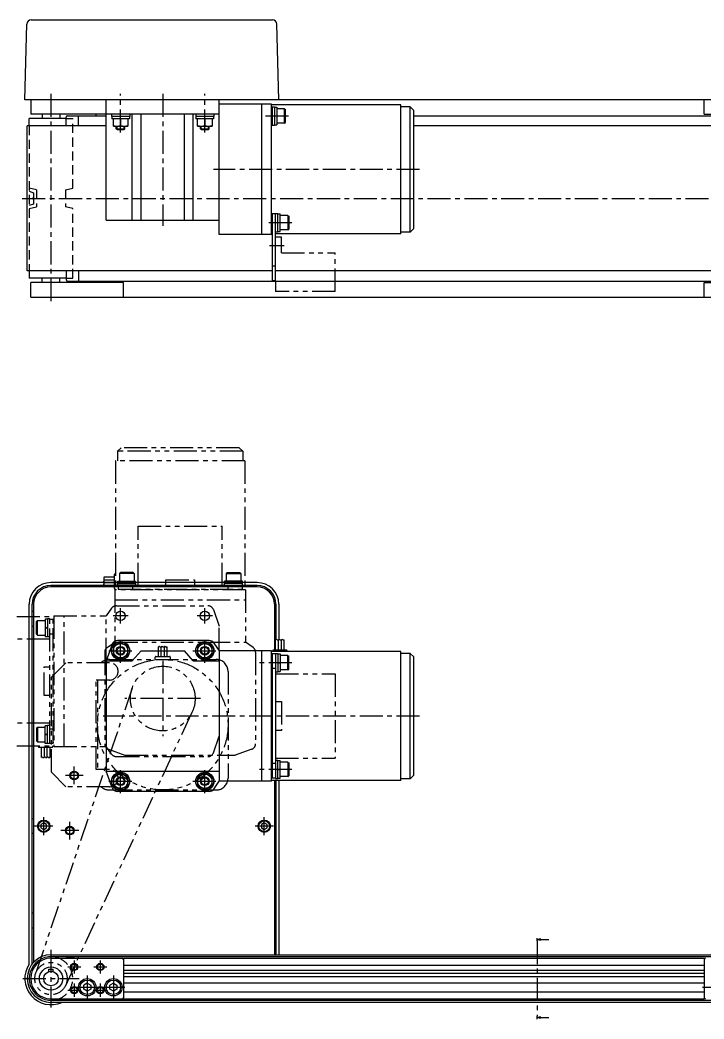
# Model space of a CAD drawing. Extents: x -2 to 1146, y -10 to 679.
# Drawn here: x 382 to 854, y -10 to 679 of the extents above; entities that cross this region are included whole.
import ezdxf

# ---------------------------------------------------------------- set-up
doc = ezdxf.new("R2010")
doc.units = 0
doc.header["$LTSCALE"] = 0.5
for name, pattern in [('CENTER', [50.8, 31.75, -6.35, 6.35, -6.35]), ('DASHED', [19.05, 12.7, -6.35]), ('PHANTOM', [63.5, 31.75, -6.35, 6.35, -6.35, 6.35, -6.35])]:
    doc.linetypes.add(name, pattern=pattern)
doc.layers.get('0').update_dxf_attribs({"linetype": 'CONTINUOUS'})
for name, color, linetype in [('MSM_CENTER', 1, 'CENTER'), ('MSM_CONTINUOUS', 7, 'CONTINUOUS'), ('MSM_DASHED', 4, 'DASHED'), ('MSM_IMAGINARY', 6, 'PHANTOM'), ('MSM_NARROW', 5, 'CONTINUOUS')]:
    doc.layers.add(name, color=color, linetype=linetype)

# ---------------------------------------------------------------- blocks, each defined once
blk = doc.blocks.new('_OPEN30')
at = {"color": 0, "linetype": 'BYBLOCK'}
for p, q in [((-1, 0.27), (0, 0)), ((0, 0), (-1, -0.27)), ((0, 0), (-1, 0))]:
    blk.add_line(p, q, dxfattribs=at)
blk = doc.blocks.new('*U79')
at = {"layer": 'MSM_CONTINUOUS'}
blk.add_lwpolyline([(741.06, 44.9), (746.56, 44.9)], dxfattribs=at)
at = {"layer": 'MSM_CONTINUOUS', "xscale": 2.5, "yscale": 2.5, "zscale": 2.5, "rotation": 180}
blk.add_blockref('_OPEN30', (738.56, 44.9), dxfattribs=at)
blk = doc.blocks.new('*U80')
at = {"layer": 'MSM_CONTINUOUS'}
blk.add_lwpolyline([(741.06, -8.9), (746.56, -8.9)], dxfattribs=at)
at = {"layer": 'MSM_CONTINUOUS', "xscale": 2.5, "yscale": 2.5, "zscale": 2.5, "rotation": 180}
blk.add_blockref('_OPEN30', (738.56, -8.9), dxfattribs=at)

msp = doc.modelspace()

# ---------------------------------------------------------------- linework, layer by layer
at = {"layer": 'MSM_CENTER'}
for p, q in [((403.52, 627.86), (403.52, 483.86)), ((451.52, 601.36), (451.52, 627.86)), ((480.52, 627.86), (480.52, 536.86)), ((509.52, 601.36), (509.52, 627.86)), ((567.12, 612.63), (551.22, 612.63)), ((657.52, 575.86), (515.52, 575.86)), ((383.62, 555.86), (923.42, 555.86)), ((569.42, 539.09), (553.52, 539.09)), ((564.32, 523.06), (554.02, 523.06)), ((451.52, 262.75), (451.52, 273.25)), ((509.52, 262.75), (509.52, 273.25)), ((456.77, 268), (446.27, 268)), ((514.77, 268), (504.27, 268)), ((451.52, 235.75), (451.52, 252.25)), ((509.52, 235.75), (509.52, 252.25)), ((443.27, 244), (459.77, 244)), ((501.27, 244), (517.77, 244)), ((480.52, 237), (480.52, 185)), ((569.42, 235.77), (546.52, 235.77)), ((506.52, 211), (454.52, 211)), ((657.52, 199), (439.52, 199)), ((419.52, 151.9), (419.52, 164.1)), ((451.52, 145.75), (451.52, 162.25)), ((509.52, 145.75), (509.52, 162.25)), ((569.42, 162.23), (546.52, 162.23)), ((425.62, 158), (413.42, 158)), ((443.27, 154), (459.77, 154)), ((501.27, 154), (517.77, 154)), ((398.52, 116.75), (398.52, 129.25)), ((416.52, 113.9), (416.52, 126.1)), ((550.52, 116.75), (550.52, 129.25)), ((404.77, 123), (392.27, 123)), ((422.62, 120), (410.42, 120)), ((556.77, 123), (544.27, 123)), ((738.56, 43.9), (738.56, -7.9)), ((403.52, 37.9), (403.52, -1.9)), ((419.52, 30.5), (419.52, 21.5)), ((437.52, 30.5), (437.52, 21.5)), ((415.02, 26), (424.02, 26)), ((433.02, 26), (442.02, 26)), ((384.07, 18), (422.97, 18)), ((419.52, 14.5), (419.52, 5.5)), ((428.52, 20), (428.52, 4)), ((437.52, 14.5), (437.52, 5.5)), ((446.52, 20), (446.52, 4)), ((415.02, 10), (424.02, 10)), ((420.52, 12), (436.52, 12)), ((433.02, 10), (442.02, 10)), ((438.52, 12), (454.52, 12)), ((852.52, 12), (868.52, 12))]:
    msp.add_line(p, q, dxfattribs=at)
at = {"layer": 'MSM_CONTINUOUS'}
for p, q in [((385.52, 623.86), (386.89, 675.94)), ((389.89, 678.86), (556.16, 678.86)), ((560.52, 623.86), (559.16, 675.94)), ((919.52, 623.86), (385.52, 623.86)), ((389.52, 623.86), (389.52, 613.86)), ((441.52, 540.86), (441.52, 623.86)), ((519.52, 530.86), (519.52, 623.86)), ((555.52, 620.86), (519.52, 620.86)), ((548.52, 620.86), (548.52, 530.86)), ((555.52, 530.86), (555.52, 620.86)), ((644.52, 620.36), (555.52, 620.36)), ((644.52, 531.36), (644.52, 620.36)), ((853.52, 613.86), (853.52, 623.86)), ((519.52, 613.86), (389.52, 613.86)), ((397.52, 613.86), (397.52, 610.86)), ((409.52, 613.86), (409.52, 610.86)), ((434.52, 613.86), (434.52, 612.86)), ((445.27, 613.86), (445.27, 612.26)), ((457.77, 613.86), (457.77, 612.26)), ((459.52, 540.86), (459.52, 613.86)), ((465.62, 540.86), (465.62, 613.86)), ((495.42, 540.86), (495.42, 613.86)), ((501.52, 540.86), (501.52, 613.86)), ((503.27, 613.86), (503.27, 612.26)), ((515.77, 613.86), (515.77, 612.26)), ((556.02, 618.13), (555.52, 618.13)), ((556.02, 618.88), (557.62, 618.88)), ((556.02, 618.88), (556.02, 606.38)), ((557.62, 618.88), (557.62, 606.38)), ((557.62, 618.73), (559.12, 618.73)), ((559.12, 618.73), (559.12, 606.53)), ((564.52, 617.63), (559.12, 617.63)), ((564.52, 607.63), (564.52, 617.63)), ((564.52, 617.63), (565.12, 617.03)), ((565.12, 608.23), (565.12, 617.03)), ((651.02, 619.06), (644.52, 619.06)), ((651.02, 532.66), (651.02, 619.06)), ((651.02, 619.06), (653.52, 616.56)), ((653.52, 535.16), (653.52, 616.56)), ((853.52, 613.86), (919.52, 613.86)), ((413.97, 610.86), (388.52, 610.86)), ((388.52, 605.86), (388.52, 610.86)), ((413.97, 605.86), (413.97, 611.86)), ((414.97, 612.86), (441.52, 612.86)), ((422.48, 605.86), (422.48, 612.86)), ((457.77, 612.26), (445.27, 612.26)), ((445.42, 612.26), (445.42, 610.76)), ((457.62, 610.76), (445.42, 610.76)), ((446.52, 605.76), (446.52, 610.76)), ((451.52, 610.76), (451.52, 606.21)), ((456.52, 610.76), (456.52, 605.76)), ((457.62, 612.26), (457.62, 610.76)), ((515.77, 612.26), (503.27, 612.26)), ((503.42, 612.26), (503.42, 610.76)), ((515.62, 610.76), (503.42, 610.76)), ((504.52, 605.76), (504.52, 610.76)), ((509.52, 610.76), (509.52, 606.21)), ((514.52, 610.76), (514.52, 605.76)), ((515.62, 612.26), (515.62, 610.76)), ((556.02, 607.13), (555.52, 607.13)), ((556.02, 606.38), (557.62, 606.38)), ((557.62, 606.53), (559.12, 606.53)), ((564.52, 607.63), (559.12, 607.63)), ((564.52, 607.63), (565.12, 608.23)), ((653.52, 612.86), (892.08, 612.86)), ((441.52, 605.86), (387.12, 605.86)), ((387.12, 505.86), (387.12, 605.86)), ((446.52, 605.76), (456.52, 605.76)), ((448.52, 603.9), (448.52, 605.76)), ((449.07, 603.36), (448.52, 603.9)), ((448.52, 603.9), (454.52, 603.9)), ((449.07, 603.36), (453.98, 603.36)), ((453.98, 603.36), (454.52, 603.9)), ((454.52, 603.9), (454.52, 605.76)), ((504.52, 605.76), (514.52, 605.76)), ((506.52, 603.9), (506.52, 605.76)), ((507.07, 603.36), (506.52, 603.9)), ((506.52, 603.9), (512.52, 603.9)), ((507.07, 603.36), (511.98, 603.36)), ((511.98, 603.36), (512.52, 603.9)), ((512.52, 603.9), (512.52, 605.76)), ((919.92, 605.86), (653.52, 605.86)), ((556.02, 544.59), (555.52, 544.59)), ((556.02, 545.11), (556.02, 499.09)), ((558.32, 545.11), (556.02, 545.11)), ((558.32, 499.09), (558.32, 545.36)), ((558.32, 545.34), (559.92, 545.34)), ((559.92, 532.84), (559.92, 545.34)), ((559.92, 545.19), (561.42, 545.19)), ((561.42, 532.99), (561.42, 545.19)), ((441.52, 540.86), (519.52, 540.86)), ((566.82, 544.09), (561.42, 544.09)), ((566.82, 544.09), (566.82, 534.09)), ((566.82, 544.09), (567.42, 543.49)), ((567.42, 543.49), (567.42, 534.69)), ((555.52, 530.86), (519.52, 530.86)), ((556.02, 533.59), (555.52, 533.59)), ((556.02, 531.36), (555.52, 531.36)), ((558.32, 532.84), (559.92, 532.84)), ((644.52, 531.36), (558.32, 531.36)), ((559.92, 532.99), (561.42, 532.99)), ((566.82, 534.09), (561.42, 534.09)), ((566.82, 534.09), (567.42, 534.69)), ((651.02, 532.66), (644.52, 532.66)), ((651.02, 532.66), (653.52, 535.16)), ((556.02, 505.86), (387.12, 505.86)), ((388.52, 505.86), (388.52, 500.86)), ((413.97, 505.86), (413.97, 499.86)), ((422.48, 505.86), (422.48, 498.86)), ((558.32, 509.11), (556.02, 509.11)), ((919.92, 505.86), (558.32, 505.86)), ((413.97, 500.86), (388.52, 500.86)), ((389.52, 487.86), (389.52, 497.86)), ((453.52, 497.86), (389.52, 497.86)), ((397.52, 497.86), (397.52, 500.86)), ((409.52, 497.86), (409.52, 500.86)), ((414.97, 498.86), (892.08, 498.86)), ((434.52, 497.86), (434.52, 498.86)), ((453.52, 487.86), (453.52, 497.86)), ((558.32, 499.09), (556.02, 499.09)), ((853.52, 497.86), (919.52, 497.86)), ((853.52, 487.86), (853.52, 497.86)), ((389.52, 487.86), (919.52, 487.86)), ((545.52, 291), (403.52, 291)), ((545.52, 289), (403.52, 289)), ((545.52, 288), (403.52, 288)), ((388.52, 27.95), (388.52, 276)), ((390.52, 28), (390.52, 276)), ((391.52, 276), (391.52, 29.18)), ((557.52, 276), (557.52, 244.5)), ((558.52, 276), (558.52, 251.65)), ((560.52, 276), (560.52, 251.65)), ((445.58, 248.35), (441.52, 237)), ((451.52, 249.77), (446.52, 246.89)), ((512.47, 251), (449.34, 251)), ((456.52, 246.89), (451.52, 249.77)), ((509.52, 249.77), (504.52, 246.89)), ((514.52, 246.89), (509.52, 249.77)), ((515.72, 249.32), (519.52, 244)), ((558.29, 244.5), (558.29, 251.55)), ((560.29, 244.5), (560.29, 251.55)), ((562.29, 244.5), (562.29, 251.55)), ((564.29, 244.5), (564.29, 251.55)), ((446.52, 246.89), (446.52, 241.11)), ((446.52, 241.11), (451.52, 238.23)), ((451.52, 238.23), (456.52, 241.11)), ((456.52, 241.11), (456.52, 246.89)), ((459.52, 237), (465.61, 244)), ((465.61, 244), (495.44, 244)), ((501.52, 237), (495.44, 244)), ((504.52, 246.89), (504.52, 241.11)), ((504.52, 241.11), (509.52, 238.23)), ((509.52, 238.23), (514.52, 241.11)), ((514.52, 241.11), (514.52, 246.89)), ((519.52, 244), (519.52, 154)), ((555.52, 244), (519.52, 244)), ((548.52, 244), (548.52, 154)), ((555.52, 154), (555.52, 244)), ((644.52, 243.5), (555.52, 243.5)), ((556.02, 241.27), (555.52, 241.27)), ((556.02, 241.77), (556.02, 156.23)), ((558.32, 241.77), (556.02, 241.77)), ((556.29, 244), (556.29, 243.5)), ((565.79, 244.5), (556.79, 244.5)), ((558.32, 242.02), (558.32, 155.98)), ((558.32, 242.02), (559.92, 242.02)), ((559.92, 242.02), (559.92, 229.52)), ((559.92, 241.87), (561.42, 241.87)), ((561.42, 241.87), (561.42, 229.67)), ((566.29, 244), (566.29, 243.5)), ((644.52, 154.5), (644.52, 243.5)), ((651.02, 242.2), (644.52, 242.2)), ((651.02, 155.8), (651.02, 242.2)), ((651.02, 242.2), (653.52, 239.7)), ((441.52, 237), (441.52, 161)), ((441.52, 237), (459.52, 237)), ((501.52, 237), (519.52, 237)), ((559.92, 235.77), (561.42, 236.17)), ((559.92, 235.37), (561.42, 235.77)), ((566.82, 240.77), (561.42, 240.77)), ((566.82, 230.77), (566.82, 240.77)), ((566.82, 240.77), (567.42, 240.17)), ((567.42, 231.37), (567.42, 240.17)), ((653.52, 158.3), (653.52, 239.7)), ((556.02, 230.27), (555.52, 230.27)), ((558.32, 231.77), (556.02, 231.77)), ((558.32, 229.52), (559.92, 229.52)), ((559.92, 229.67), (561.42, 229.67)), ((566.82, 230.77), (561.42, 230.77)), ((566.82, 230.77), (567.42, 231.37)), ((556.02, 167.77), (555.52, 167.77)), ((558.32, 166.23), (556.02, 166.23)), ((558.32, 168.48), (559.92, 168.48)), ((559.92, 155.98), (559.92, 168.48)), ((559.92, 168.33), (561.42, 168.33)), ((561.42, 156.13), (561.42, 168.33)), ((566.82, 167.23), (561.42, 167.23)), ((566.82, 167.23), (566.82, 157.23)), ((566.82, 167.23), (567.42, 166.63)), ((567.42, 166.63), (567.42, 157.83)), ((441.52, 161), (519.52, 161)), ((445.58, 149.65), (441.52, 161)), ((451.52, 159.77), (446.52, 156.89)), ((456.52, 156.89), (451.52, 159.77)), ((509.52, 159.77), (504.52, 156.89)), ((514.52, 156.89), (509.52, 159.77)), ((559.92, 162.63), (561.42, 162.23)), ((559.92, 162.23), (561.42, 161.83)), ((446.52, 156.89), (446.52, 151.11)), ((456.52, 151.11), (456.52, 156.89)), ((504.52, 156.89), (504.52, 151.11)), ((514.52, 151.11), (514.52, 156.89)), ((515.72, 148.68), (519.52, 154)), ((555.52, 154), (519.52, 154)), ((556.02, 156.77), (555.52, 156.77)), ((644.52, 154.5), (555.52, 154.5)), ((558.32, 156.23), (556.02, 156.23)), ((557.52, 154.5), (557.52, 34.4)), ((558.32, 155.98), (559.92, 155.98)), ((558.52, 154.5), (558.52, 34.4)), ((559.92, 156.13), (561.42, 156.13)), ((560.52, 154.5), (560.52, 34.4)), ((566.82, 157.23), (561.42, 157.23)), ((566.82, 157.23), (567.42, 157.83)), ((651.02, 155.8), (644.52, 155.8)), ((651.02, 155.8), (653.52, 158.3)), ((446.52, 151.11), (451.52, 148.23)), ((512.47, 147), (449.34, 147)), ((451.52, 148.23), (456.52, 151.11)), ((504.52, 151.11), (509.52, 148.23)), ((509.52, 148.23), (514.52, 151.11)), ((391.52, 128), (390.52, 128)), ((398.52, 125.31), (396.52, 124.15)), ((396.52, 124.15), (396.52, 121.85)), ((400.52, 124.15), (398.52, 125.31)), ((400.52, 121.85), (400.52, 124.15)), ((550.52, 125.31), (548.52, 124.15)), ((548.52, 124.15), (548.52, 121.85)), ((552.52, 124.15), (550.52, 125.31)), ((552.52, 121.85), (552.52, 124.15)), ((557.52, 128), (558.52, 128)), ((391.52, 118), (390.52, 118)), ((396.52, 121.85), (398.52, 120.69)), ((398.52, 120.69), (400.52, 121.85)), ((548.52, 121.85), (550.52, 120.69)), ((550.52, 120.69), (552.52, 121.85)), ((557.52, 118), (558.52, 118)), ((738.56, 43.9), (738.56, 45.9)), ((403.52, 34.4), (903.52, 34.4)), ((903.52, 33), (403.52, 33)), ((403.52, 32), (452.52, 32)), ((422.42, 32.99), (413.97, 32.26)), ((413.97, 32.26), (413.99, 32)), ((453.52, 32), (853.52, 32)), ((453.52, 32), (453.52, 4)), ((853.52, 32), (853.52, 4)), ((402.02, 24.4), (405.02, 24.4)), ((402.02, 22.77), (402.02, 24.4)), ((405.02, 22.77), (405.02, 24.4)), ((453.52, 27.2), (853.52, 27.2)), ((453.52, 23.7), (853.52, 23.7)), ((453.52, 21.6), (853.52, 21.6)), ((428.52, 14.75), (426.14, 13.37)), ((428.52, 14.75), (430.9, 13.37)), ((446.52, 14.75), (444.14, 13.37)), ((446.52, 14.75), (448.9, 13.37)), ((453.52, 19.4), (853.52, 19.4)), ((453.52, 15.1), (853.52, 15.1)), ((426.14, 10.63), (426.14, 13.37)), ((428.52, 9.25), (426.14, 10.63)), ((430.9, 10.63), (428.52, 9.25)), ((430.9, 13.37), (430.9, 10.63)), ((444.14, 10.63), (444.14, 13.37)), ((446.52, 9.25), (444.14, 10.63)), ((448.9, 10.63), (446.52, 9.25)), ((448.9, 13.37), (448.9, 10.63)), ((453.52, 8.9), (853.52, 8.9)), ((403.52, 4), (452.52, 4)), ((403.52, 3), (903.52, 3)), ((903.52, 1.6), (403.52, 1.6)), ((545.52, 3), (413.47, 3)), ((453.52, 4), (853.52, 4)), ((738.56, -9.9), (738.56, -7.9))]:
    msp.add_line(p, q, dxfattribs=at)
for centre, radius in [((451.52, 268), 3.25), ((509.52, 268), 3.25), ((451.52, 244), 6.25), ((451.52, 244), 6.1), ((451.52, 244), 5), ((509.52, 244), 6.25), ((509.52, 244), 6.1), ((509.52, 244), 5), ((451.52, 244), 3), ((509.52, 244), 3), ((419.52, 158), 2.46), ((451.52, 154), 6.25), ((451.52, 154), 6.1), ((451.52, 154), 5), ((509.52, 154), 6.25), ((509.52, 154), 6.1), ((509.52, 154), 5), ((451.52, 154), 3), ((509.52, 154), 3), ((398.52, 123), 4.25), ((398.52, 123), 3.75), ((550.52, 123), 4.25), ((550.52, 123), 3.75), ((416.52, 120), 3), ((419.52, 26), 2.07), ((437.52, 26), 2.07), ((403.52, 18), 8), ((403.52, 18), 5), ((428.52, 12), 6), ((428.52, 12), 5), ((446.52, 12), 6), ((446.52, 12), 5), ((419.52, 10), 2.07), ((437.52, 10), 2.07)]:
    msp.add_circle(centre, radius, dxfattribs=at)
for centre, radius, start, end in [((389.89, 675.86), 3, 90, 178.5), ((556.16, 675.86), 3, 1.5, 90), ((414.97, 611.86), 1, 90, 180), ((449.02, 612.98), 7.22, 249.74384, 290.25616), ((454.02, 612.98), 7.22, 249.74384, 290.25616), ((507.02, 612.98), 7.22, 249.74384, 290.25616), ((512.02, 612.98), 7.22, 249.74384, 290.25616), ((414.97, 499.86), 1, 180, 270), ((403.52, 276), 15, 90, 180), ((545.52, 276), 15, 0, 90), ((403.52, 276), 13, 90, 180), ((403.52, 276), 12, 90, 180), ((545.52, 276), 13, 0, 90), ((545.52, 276), 12, 0, 90), ((390.52, 266), 5, 78.46304, 90), ((558.52, 266), 5, 90, 101.53696), ((390.52, 266), 5, 270, 281.53696), ((558.52, 266), 5, 258.46304, 270), ((449.34, 247), 4, 90, 160.34602), ((512.47, 247), 4, 35.53757, 90), ((556.79, 244), 0.5, 90, 180), ((565.79, 244), 0.5, 0, 90), ((449.34, 151), 4, 199.65398, 270), ((512.47, 151), 4, 270, 324.46228), ((390.52, 58), 5, 78.46304, 90), ((558.52, 58), 5, 90, 101.53696), ((390.52, 58), 5, 270, 281.53696), ((558.52, 58), 5, 258.46304, 270), ((403.52, 18), 18, 146.44269, 294.34065), ((403.52, 18), 16.4, 90, 270), ((403.52, 18), 15, 68.96053, 291.03947), ((403.52, 18), 14, 90, 270), ((422.46, 32.5), 0.5, 90, 95), ((452.52, 31), 1, 0, 90), ((854.52, 31), 1, 90, 180), ((403.52, 18), 16, 290.36413, 298.95502), ((452.52, 5), 1, 270, 0), ((545.52, 18), 15, 270, 291.03947), ((854.52, 5), 1, 180, 270)]:
    msp.add_arc(centre, radius, start, end, dxfattribs=at)
at = {"layer": 'MSM_DASHED'}
for p, q in [((413.97, 610.86), (418.52, 610.86)), ((418.52, 562.86), (418.52, 610.86)), ((388.52, 605.86), (388.52, 505.86)), ((393.52, 561.76), (388.52, 562.86)), ((388.52, 560.86), (391.52, 559.76)), ((391.52, 559.76), (391.52, 556.36)), ((393.52, 561.76), (393.52, 549.96)), ((413.52, 561.76), (418.52, 562.86)), ((413.52, 561.76), (413.52, 549.96)), ((391.52, 551.96), (388.52, 550.86)), ((391.52, 555.36), (391.52, 551.96)), ((388.52, 548.86), (393.52, 549.96)), ((418.52, 548.86), (413.52, 549.96)), ((418.52, 500.86), (418.52, 548.86)), ((413.97, 500.86), (418.52, 500.86))]:
    msp.add_line(p, q, dxfattribs=at)
for centre, radius, start, end in [((391.52, 555.86), 0.5, 90, 270), ((403.52, 18), 15, 291.03947, 68.96053)]:
    msp.add_arc(centre, radius, start, end, dxfattribs=at)
at = {"layer": 'MSM_IMAGINARY'}
for p, q in [((558.32, 529.26), (562.32, 529.26)), ((562.32, 518.26), (562.32, 529.26)), ((562.32, 518.26), (599.32, 518.26)), ((599.32, 491.76), (599.32, 518.26)), ((558.32, 499.09), (558.32, 491.76)), ((599.32, 491.76), (558.32, 491.76)), ((449.32, 381.5), (451.82, 384)), ((535.72, 381.5), (449.32, 381.5)), ((449.32, 381.5), (449.32, 375)), ((533.22, 384), (451.82, 384)), ((535.72, 381.5), (533.22, 384)), ((535.72, 381.5), (535.72, 375)), ((448.02, 375), (448.02, 286)), ((537.02, 375), (448.02, 375)), ((537.02, 375), (537.02, 286)), ((463.52, 288.8), (463.52, 329.8)), ((463.52, 329.8), (521.52, 329.8)), ((521.52, 288.8), (521.52, 329.8)), ((447.02, 296.26), (447.02, 287.26)), ((447.52, 296.76), (448.02, 296.76)), ((450.76, 297.3), (451.36, 297.9)), ((460.76, 297.3), (450.76, 297.3)), ((450.76, 297.3), (450.76, 291.9)), ((460.16, 297.9), (451.36, 297.9)), ((460.76, 297.3), (460.16, 297.9)), ((460.76, 297.3), (460.76, 291.9)), ((524.29, 297.3), (524.89, 297.9)), ((524.29, 297.3), (534.29, 297.3)), ((524.29, 297.3), (524.29, 291.9)), ((524.89, 297.9), (533.69, 297.9)), ((534.29, 297.3), (533.69, 297.9)), ((534.29, 297.3), (534.29, 291.9)), ((447.02, 294.76), (439.98, 294.76)), ((447.02, 292.76), (439.98, 292.76)), ((447.02, 290.76), (439.98, 290.76)), ((449.51, 290.4), (462.01, 290.4)), ((449.51, 288.8), (449.51, 290.4)), ((449.66, 291.9), (461.86, 291.9)), ((449.66, 290.4), (449.66, 291.9)), ((455.75, 290.4), (455.36, 291.9)), ((456.15, 290.4), (455.76, 291.9)), ((461.86, 290.4), (461.86, 291.9)), ((462.01, 288.8), (462.01, 290.4)), ((482.59, 288.8), (482.59, 292.8)), ((482.59, 292.8), (502.46, 292.8)), ((502.46, 292.8), (502.46, 288.8)), ((535.54, 290.4), (523.04, 290.4)), ((523.04, 288.8), (523.04, 290.4)), ((535.39, 291.9), (523.19, 291.9)), ((523.19, 290.4), (523.19, 291.9)), ((528.9, 290.4), (529.29, 291.9)), ((529.3, 290.4), (529.69, 291.9)), ((535.39, 290.4), (535.39, 291.9)), ((535.54, 288.8), (535.54, 290.4)), ((447.02, 288.76), (439.98, 288.76)), ((447.52, 286.76), (448.02, 286.76)), ((537.52, 286), (447.52, 286)), ((447.52, 286), (447.52, 250)), ((449.51, 288.8), (535.54, 288.8)), ((449.76, 288.8), (449.76, 286.5)), ((449.76, 286.5), (535.29, 286.5)), ((450.26, 286.5), (450.26, 286)), ((459.76, 288.8), (459.76, 286.5)), ((461.26, 286.5), (461.26, 286)), ((523.76, 286.5), (523.76, 286)), ((525.29, 288.8), (525.29, 286.5)), ((534.76, 286.5), (534.76, 286)), ((535.29, 288.8), (535.29, 286.5)), ((537.52, 286), (537.52, 250)), ((447.52, 279), (537.52, 279)), ((445.33, 273.32), (441.52, 268)), ((448.58, 275), (511.71, 275)), ((515.47, 272.35), (519.52, 261)), ((316.52, 267.5), (405.52, 267.5)), ((394.22, 264.77), (393.62, 264.17)), ((393.62, 255.37), (393.62, 264.17)), ((394.22, 254.77), (394.22, 264.77)), ((394.22, 264.77), (399.62, 264.77)), ((399.62, 265.87), (399.62, 253.67)), ((401.12, 265.87), (399.62, 265.87)), ((401.12, 266.02), (401.12, 253.52)), ((402.72, 266.02), (401.12, 266.02)), ((402.72, 179.98), (402.72, 266.02)), ((402.72, 265.77), (405.02, 265.77)), ((405.02, 180.23), (405.02, 265.77)), ((405.02, 265.23), (405.52, 265.23)), ((405.52, 268), (405.52, 178)), ((405.52, 268), (441.52, 268)), ((412.52, 178), (412.52, 268)), ((441.52, 237), (441.52, 268)), ((394.22, 254.77), (393.62, 255.37)), ((401.12, 259.77), (399.62, 260.17)), ((401.12, 259.37), (399.62, 259.77)), ((402.72, 255.77), (405.02, 255.77)), ((519.52, 244), (519.52, 261)), ((402.72, 252), (361.72, 252)), ((394.22, 254.77), (399.62, 254.77)), ((401.12, 253.67), (399.62, 253.67)), ((402.72, 253.52), (401.12, 253.52)), ((405.02, 254.23), (405.52, 254.23)), ((442.2, 246.2), (447.52, 250)), ((447.52, 250), (537.52, 250)), ((542.85, 246.2), (537.52, 250)), ((440.52, 242.94), (440.52, 179.82)), ((477.52, 240), (477.52, 246.7)), ((479.52, 240), (479.52, 246.7)), ((481.52, 246.7), (481.52, 240)), ((483.52, 240), (483.52, 246.7)), ((544.52, 242.94), (544.52, 179.82)), ((403.76, 225.77), (413.76, 235.77)), ((443.76, 235.77), (413.76, 235.77)), ((443.76, 238), (517.29, 238)), ((475.27, 238), (475.27, 239.5)), ((475.77, 240), (485.27, 240)), ((485.77, 238), (485.77, 239.5)), ((398.72, 232.93), (402.72, 232.93)), ((398.72, 213.07), (398.72, 232.93)), ((525.52, 229.77), (525.52, 156.23)), ((558.32, 228), (599.32, 228)), ((558.32, 228), (599.32, 228)), ((599.32, 228), (599.32, 170)), ((599.32, 228), (599.32, 170)), ((403.76, 160.23), (403.76, 225.77)), ((434.76, 162.23), (434.76, 223.77)), ((443.76, 223.77), (434.76, 223.77)), ((435.52, 223.77), (435.52, 162.23)), ((459.42, 218.13), (392.97, 21.57)), ((402.72, 213.07), (398.72, 213.07)), ((558.32, 208.93), (562.32, 208.93)), ((558.32, 208.93), (562.32, 208.93)), ((562.32, 208.93), (562.32, 189.07)), ((562.32, 208.93), (562.32, 189.07)), ((413.64, 13.32), (500.75, 201.65)), ((402.72, 194), (361.72, 194)), ((394.22, 191.23), (393.62, 190.63)), ((393.62, 190.63), (393.62, 181.83)), ((394.22, 191.23), (394.22, 181.23)), ((394.22, 191.23), (399.62, 191.23)), ((399.62, 180.13), (399.62, 192.33)), ((401.12, 192.33), (399.62, 192.33)), ((401.12, 186.63), (399.62, 186.23)), ((401.12, 186.23), (399.62, 185.83)), ((401.12, 179.98), (401.12, 192.48)), ((402.72, 192.48), (401.12, 192.48)), ((402.72, 190.23), (405.02, 190.23)), ((405.02, 191.73), (405.52, 191.73)), ((562.32, 189.07), (558.32, 189.07)), ((562.32, 189.07), (558.32, 189.07)), ((394.22, 181.23), (393.62, 181.83)), ((394.22, 181.23), (399.62, 181.23)), ((401.12, 180.13), (399.62, 180.13)), ((402.72, 179.98), (401.12, 179.98)), ((402.72, 180.23), (405.02, 180.23)), ((405.02, 180.73), (405.52, 180.73)), ((515.47, 173.65), (519.52, 185)), ((316.52, 178.5), (405.52, 178.5)), ((394.76, 178), (394.76, 178.5)), ((395.26, 177.5), (404.26, 177.5)), ((396.76, 177.5), (396.76, 170.45)), ((398.76, 177.5), (398.76, 170.45)), ((400.76, 177.5), (400.76, 170.45)), ((402.76, 177.5), (402.76, 170.45)), ((404.76, 178), (404.76, 178.5)), ((405.52, 178), (441.52, 178)), ((445.33, 172.68), (441.52, 178)), ((443.18, 176.05), (454.52, 172)), ((541.87, 176.05), (530.52, 172)), ((448.58, 171), (511.71, 171)), ((454.52, 172), (530.52, 172)), ((558.32, 170), (599.32, 170)), ((558.32, 170), (599.32, 170)), ((403.76, 160.23), (413.76, 150.23)), ((443.76, 162.23), (434.76, 162.23)), ((443.76, 150.23), (413.76, 150.23)), ((443.76, 148), (517.29, 148))]:
    msp.add_line(p, q, dxfattribs=at)
for centre, radius in [((480.52, 193), 45), ((480.52, 211), 22.28), ((403.52, 18), 11.14)]:
    msp.add_circle(centre, radius, dxfattribs=at)
for centre, radius, start, end in [((447.52, 296.26), 0.5, 90, 180), ((440.84, 293.26), 1, 150.00001, 209.99997), ((440.84, 291.26), 1, 150.00004, 209.99996), ((440.84, 289.26), 1, 150.00001, 209.99997), ((439.11, 294.26), 1, 330, 30), ((439.11, 292.26), 1, 330, 30), ((439.11, 290.26), 1, 330, 30), ((447.52, 287.26), 0.5, 180, 270), ((448.58, 271), 4, 90, 144.46228), ((511.71, 271), 4, 19.65398, 90), ((444.52, 242.94), 4, 125.53757, 180), ((478.02, 245.83), 1, 60.00001, 119.99997), ((479.02, 247.57), 1, 240, 300), ((480.02, 245.83), 1, 60.00004, 119.99996), ((481.02, 247.57), 1, 240, 300), ((482.02, 245.83), 1, 60.00001, 119.99997), ((483.02, 247.57), 1, 240, 300), ((540.52, 242.94), 4, 0, 54.46228), ((443.76, 229.77), 8.23, 90, 133.19733), ((443.76, 229.77), 6, 270, 90), ((475.77, 239.5), 0.5, 90, 180), ((485.27, 239.5), 0.5, 0, 90), ((517.29, 229.77), 8.23, 0, 90), ((444.52, 179.82), 4, 180, 250.34602), ((540.52, 179.82), 4, 289.65398, 0), ((395.26, 178), 0.5, 180, 270), ((404.26, 178), 0.5, 270, 0), ((448.58, 175), 4, 215.53757, 270), ((511.71, 175), 4, 270, 340.34602), ((397.26, 169.59), 1, 60, 120), ((398.26, 171.32), 1, 240.00001, 299.99997), ((399.26, 169.59), 1, 60, 120), ((400.26, 171.32), 1, 240.00004, 299.99996), ((401.26, 169.59), 1, 60, 120), ((402.26, 171.32), 1, 240.00001, 299.99997), ((443.76, 156.23), 6, 270, 90), ((517.29, 156.23), 8.23, 270, 0), ((443.76, 156.23), 8.23, 226.80267, 270)]:
    msp.add_arc(centre, radius, start, end, dxfattribs=at)
at = {"layer": 'MSM_NARROW'}
for p, q in [((449.07, 603.36), (449.07, 605.76)), ((453.98, 603.36), (453.98, 605.76)), ((507.07, 603.36), (507.07, 605.76)), ((511.98, 603.36), (511.98, 605.76))]:
    msp.add_line(p, q, dxfattribs=at)
for centre, radius in [((451.52, 244), 2.46), ((509.52, 244), 2.46), ((419.52, 158), 3), ((451.52, 154), 2.46), ((509.52, 154), 2.46), ((416.52, 120), 2.46), ((419.52, 26), 2.5), ((437.52, 26), 2.5), ((419.52, 10), 2.5), ((437.52, 10), 2.5)]:
    msp.add_circle(centre, radius, dxfattribs=at)
for centre, start, end in [((558.79, 250.68), 60.00001, 119.99997), ((559.79, 252.41), 240, 300), ((560.79, 250.68), 60.00004, 119.99996), ((561.79, 252.41), 240, 300), ((562.79, 250.68), 60.00001, 119.99997), ((563.79, 252.41), 240, 300)]:
    msp.add_arc(centre, 1, start, end, dxfattribs=at)

# ---------------------------------------------------------------- block references
at = {"layer": 'MSM_CONTINUOUS'}
for name in ['*U79', '*U80']:
    msp.add_blockref(name, (0, 0), dxfattribs=at)

doc.saveas('drawing.dxf')
